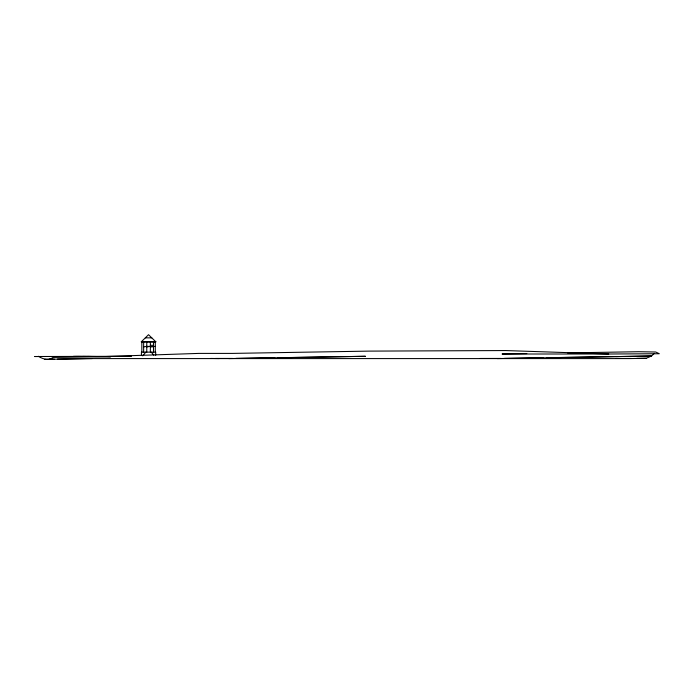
<?xml version="1.0" encoding="UTF-8"?>
<svg xmlns="http://www.w3.org/2000/svg" width="694" height="694" viewBox="0 0 694 694"><rect width="100%" height="100%" fill="white"/><g stroke="black" fill="none" stroke-linecap="round" stroke-linejoin="round"><path stroke-width="1.04" d="M142.695 355.866L145.844 352.144M141.376 341.743L148.533 334.699L155.751 341.743M546.508 357.714L651.545 356.013L654.321 353.341M38.43 356.291C42.698 359.041 48.649 361.097 53.004 357.419L95.763 356.855L198.857 353.402L232.395 353.402L369.026 351.112L505.648 350.557L608.742 354.009L659.3 353.732L655.709 352.005L638.688 351.719L567.683 352.908M57.498 359.084L87.427 358.581L629.172 358.581L646.192 358.295L651.545 356.013M155.282 346.332L150.364 346.965M143.641 346.965L146.764 346.315L153.487 346.644M146.764 346.965L150.364 346.315M73.356 356.36L77.459 356.291M44.668 359.301L54.288 359.136M49.421 359.301L92.181 358.581M232.69 358.442L215.418 358.442M235.925 358.39L274.781 357.766M278.016 357.714L365.434 356.291L228.803 358.581M526.807 353.593L502.066 354.009L608.742 354.009M501.181 358.442L480.257 358.46M504.417 358.39L543.272 357.766M497.303 358.581L650.955 356.013M631.393 358.46L615.751 358.442M636.719 358.373L646.192 358.295M150.364 345.334L153.487 345.317M145.332 337.848L151.786 337.848M141.316 341.743L155.812 341.743M141.316 341.969L155.812 341.969M131.53 356.291L34.7 356.516L41.007 356.516M82.673 356.291L110.736 356.751M77.919 356.291L82.239 356.36M87.635 356.456L110.294 356.82M210.664 358.442L219.295 358.581M151.275 352.144L153.799 355.163M155.69 355.311L155.69 352.144L141.437 352.144L141.437 355.311M155.282 341.76L155.282 352.144M153.487 341.76L153.487 352.144M150.364 341.76L150.364 352.144M146.764 341.76L146.764 352.144M143.641 341.76L143.641 352.144M141.836 341.76L141.836 352.144"/></g></svg>
